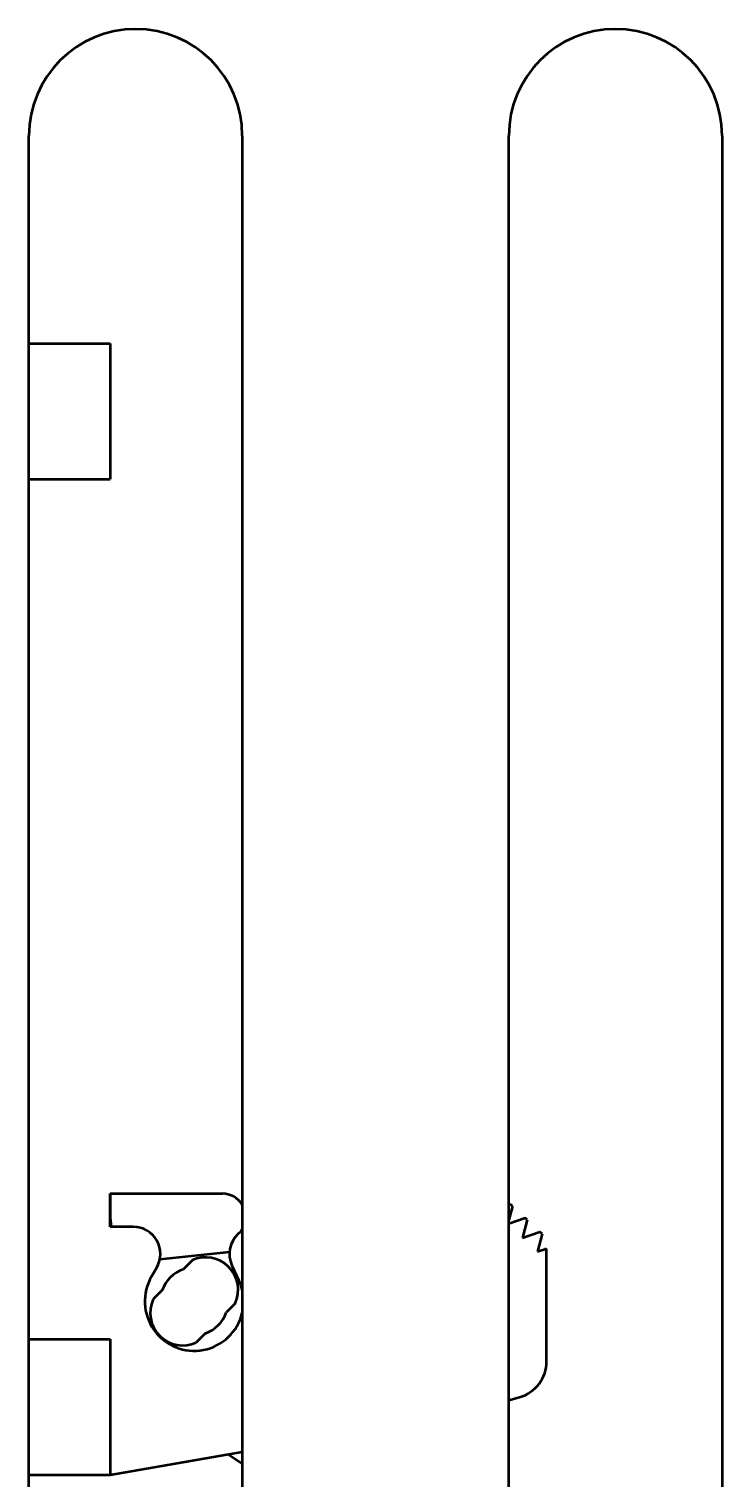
# Model space of a CAD drawing. Header units: millimetres. Extents: x 2121 to 4904, y 892 to 1933.
# Drawn here: x 2769.22 to 2782.22, y 1518.33 to 1545.5 of the extents above; entities that cross this region are included whole.
import ezdxf

# ---------------------------------------------------------------- set-up
doc = ezdxf.new("R2010")
doc.units = ezdxf.units.MM
doc.header["$LTSCALE"] = 1.8
doc.layers.add('외형선(ISO)', color=7, linetype='Continuous', lineweight=50)

msp = doc.modelspace()

# ---------------------------------------------------------------- linework, layer by layer
at = {"layer": '외형선(ISO)', "color": 7}
for p, q in [((2769.218, 1497.495), (2769.218, 1543.495)), ((2773.218, 1543.495), (2773.218, 1497.495)), ((2778.218, 1497.495), (2778.218, 1543.495)), ((2782.218, 1543.495), (2782.218, 1497.495)), ((2769.218, 1539.596), (2770.742, 1539.596)), ((2770.742, 1539.596), (2770.742, 1537.056)), ((2769.218, 1537.056), (2770.742, 1537.056)), ((2770.742, 1523.036), (2770.742, 1523.658)), ((2770.742, 1523.658), (2772.846, 1523.658)), ((2770.749, 1523.172), (2770.749, 1523.658)), ((2778.218, 1523.454), (2778.245, 1523.463)), ((2778.287, 1523.424), (2778.218, 1523.166)), ((2778.287, 1523.424), (2778.245, 1523.463)), ((2778.218, 1523.098), (2778.524, 1523.203)), ((2778.565, 1523.165), (2778.476, 1522.831)), ((2778.565, 1523.165), (2778.524, 1523.203)), ((2771.174, 1523.036), (2770.742, 1523.036)), ((2778.476, 1522.831), (2778.802, 1522.944)), ((2778.844, 1522.905), (2778.755, 1522.571)), ((2778.844, 1522.905), (2778.802, 1522.944)), ((2772.978, 1522.56), (2771.671, 1522.423)), ((2778.755, 1522.571), (2778.894, 1522.619)), ((2778.928, 1520.516), (2778.928, 1522.595)), ((2772.278, 1522.408), (2772.108, 1522.239)), ((2773.025, 1522.312), (2773.156, 1522.032)), ((2771.515, 1522.105), (2771.613, 1522.272)), ((2771.717, 1521.847), (2771.547, 1521.677)), ((2773.086, 1521.6), (2772.916, 1521.43)), ((2769.218, 1520.927), (2770.742, 1520.927)), ((2770.742, 1520.927), (2770.742, 1518.387)), ((2772.525, 1521.039), (2772.355, 1520.869)), ((2778.218, 1519.784), (2778.42, 1519.842)), ((2770.742, 1518.387), (2773.218, 1518.816)), ((2772.957, 1518.771), (2773.203, 1518.606)), ((2769.218, 1518.387), (2770.742, 1518.387))]:
    msp.add_line(p, q, dxfattribs=at)
for centre, radius, start, end in [((2771.218, 1543.495), 2, 0, 180), ((2780.218, 1543.495), 2, 0, 180), ((2772.846, 1523.222), 0.436, 31.4971, 90), ((2771.511, 1523.172), 0.762, 180, 190.3125), ((2771.174, 1522.528), 0.508, 329.7854, 90), ((2773.485, 1522.528), 0.508, 132.6121, 205.0852), ((2772.846, 1523.222), 0.436, 312.6121, 328.5029), ((2778.902, 1522.595), 0.0254, 0, 109), ((2772.532, 1521.854), 0.61, 335.3641, 114.6359), ((2772.317, 1521.639), 0.927, 149.7854, 346.3724), ((2772.317, 1521.639), 0.635, 109.1581, 160.8419), ((2772.317, 1521.639), 0.927, 13.6276, 25.0852), ((2772.101, 1521.423), 0.61, 155.3641, 294.6359), ((2772.317, 1521.639), 0.635, 289.1581, 340.8419), ((2778.227, 1520.516), 0.701, 286, 0), ((2773.594, 1519.185), 0.699, 236, 237.4083)]:
    msp.add_arc(centre, radius, start, end, dxfattribs=at)

doc.saveas('drawing.dxf')
